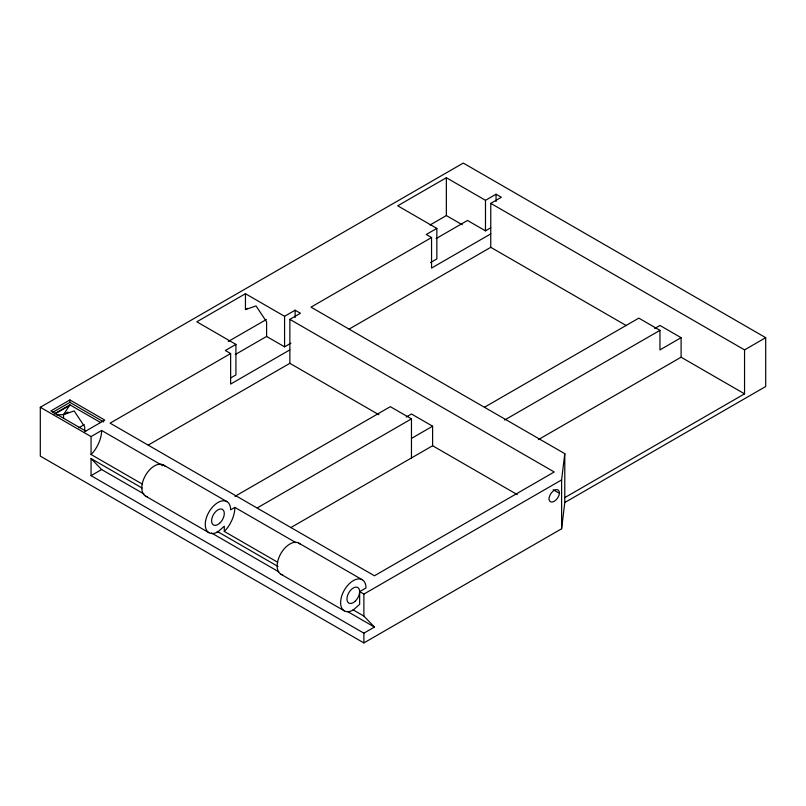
<?xml version="1.0" encoding="UTF-8"?>
<svg xmlns="http://www.w3.org/2000/svg" width="806" height="806" viewBox="0 0 806 806"><rect width="100%" height="100%" fill="white"/><g stroke="black" fill="none" stroke-linecap="round" stroke-linejoin="round"><path stroke-width="1.21" d="M561.611 528.766L564.784 502.511L765.7 386.517L765.7 337.674L463.279 163.074L40.3 407.272L40.3 456.115L363.879 642.926L561.611 528.766L561.611 479.923L564.784 453.667L311.005 307.146L431.553 237.548L431.553 268.076L490.763 233.891M63.563 418.264L63.563 414.596L69.91 404.834L54.042 413.992M142.309 484.094L91.058 454.503L93.174 452.277A23.928 13.813 -60 0 0 101.627 430.475L162.701 465.727M277.677 562.256L224.29 531.436L226.405 529.199A23.928 13.813 -60 0 0 234.868 507.397L295.883 542.619M148.223 445.083L289.858 363.315L289.858 319.357L300.426 313.252L295.137 310.199L284.568 316.305L245.447 293.716L196.805 321.806L235.926 344.394L235.926 374.921L230.637 377.974M349.139 329.09L490.763 247.321L490.763 203.364L501.342 197.258L496.053 194.206L485.484 200.311L446.353 177.723L397.711 205.802L436.842 228.4L436.842 258.917L430.495 262.585M84.711 431.694L104.8 420.097L69.91 399.947L50.879 410.939L85.768 431.079M52.984 412.158L69.91 402.385L103.712 421.911M55.1 413.861L69.91 405.317M56.511 414.919L63.563 414.596L67.895 412.098M245.447 293.716L245.447 309.595L247.613 308.335M78.827 427.764L84.287 424.611M228.239 341.502L266.413 319.468M430.001 225.015L446.353 215.575L462.221 224.733M235.926 344.394L225.348 350.499L230.637 353.552L230.637 384.079L289.858 349.885M436.842 228.4L426.263 234.496L431.553 237.548M230.637 353.552L110.09 423.15L374.447 575.776L554.216 471.984L289.858 319.357M40.3 407.272L91.058 436.58L101.627 430.475M235.241 354.549L266.595 336.455L284.568 346.832L290.916 343.175M436.157 238.556L467.5 220.461L485.484 230.838L490.763 227.786M142.138 488.053L91.058 458.554L91.058 475.651L101.627 469.545L144.022 494.018M234.959 496.355L390.316 406.667L411.463 418.868L411.463 457.949M234.868 507.397L230.637 509.835A17.944 10.357 -60 0 0 217.952 502.511A17.944 10.357 -60 0 0 205.258 524.494A17.944 10.357 -60 0 0 217.952 531.819L224.29 526.187L224.29 531.436M406.174 417.045L411.463 413.992L432.61 426.203L432.61 445.738L290.865 527.567M257.195 507.941L411.463 418.868M411.463 438.414L432.61 426.203M484.537 407.211L638.805 318.138L659.953 330.349L659.953 349.885L681.1 337.674L681.1 357.209L538.388 439.613M654.673 328.516L659.953 325.463L681.1 337.674M504.596 420.047L659.953 330.349M490.763 203.364L744.553 349.885L765.7 337.674M359.647 591.644L365.995 587.987A17.944 10.357 -60 0 0 353.3 580.652A17.944 10.357 -60 0 0 340.616 602.636A17.944 10.357 -60 0 0 353.3 609.961L359.647 604.339L359.647 591.644L363.879 594.082L561.611 479.923M564.784 497.624L744.553 393.842L744.553 349.885M91.058 475.651L363.879 633.163L374.447 627.058L363.879 616.066L353.008 609.789M245.447 309.595L256.016 305.927L266.595 321.806L266.595 336.455M63.563 414.596L74.142 410.939L84.711 426.807L84.711 430.475M490.763 247.321L626.333 325.594M681.1 357.209L744.553 393.842M553.158 489.695L559.505 493.353A7.667 4.423 -60 0 1 555.425 500.435A7.667 4.423 -60 0 1 549.974 501.372L548.926 499.458A7.476 4.312 -60 0 1 554.216 490.3A7.476 4.312 -60 0 1 559.505 493.353M289.858 363.315L378.891 414.717M432.61 445.738L517.301 494.632M69.91 404.834L100.579 422.535M163.477 464.991L226.919 501.624M298.825 543.133L362.277 579.766M217.136 531.345L278.01 566.487M211.414 532.927L278.795 571.837M347.275 611.371L374.447 627.058M145.533 496.073L208.976 532.706M280.881 574.215L344.323 610.847M91.058 458.554L101.627 469.545M564.784 453.667L564.784 502.511M496.053 194.206L496.053 201.53M485.484 200.311L485.484 230.838M446.353 177.723L446.353 215.575M363.879 594.082L363.879 616.066M363.879 633.163L363.879 642.926M295.137 310.199L295.137 317.534M284.568 316.305L284.568 346.832M91.058 436.58L91.058 454.503M69.91 399.947L69.91 402.385M147.226 496.738A17.944 10.357 -60 0 1 145.533 475.349A17.944 10.357 -60 0 1 164.898 466.13M282.584 574.88A17.944 10.357 -60 0 1 280.881 553.5A17.944 10.357 -60 0 1 300.255 544.272M219.595 523.296A8.977 5.179 -60 0 0 222.436 509.392A8.977 5.179 -60 0 0 211.817 518.802A8.977 5.179 -60 0 0 219.595 523.296M354.942 601.437A8.977 5.179 -60 0 0 357.783 587.534A8.977 5.179 -60 0 0 347.174 596.954A8.977 5.179 -60 0 0 354.942 601.437"/></g></svg>
